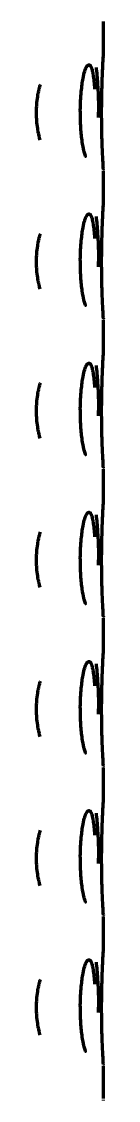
# Model space of a CAD drawing. Header units: inches. Extents: x -3022 to 7311, y 343 to 5680.
# Drawn here: x 822.08 to 823.66, y 2977.62 to 3002.93 of the extents above; entities that cross this region are included whole.
import ezdxf

# ---------------------------------------------------------------- set-up
doc = ezdxf.new("R2010")
doc.units = ezdxf.units.IN

msp = doc.modelspace()

# ---------------------------------------------------------------- linework, layer by layer
at = {"linetype": 'Continuous', "lineweight": 70}
for p, q in [((823.658, 3002.16), (823.658, 3002.931)), ((823.656, 3002.122), (823.658, 3002.16)), ((823.656, 3002.116), (823.657, 3002.128)), ((823.658, 2998.66), (823.658, 2999.431)), ((823.656, 2998.622), (823.658, 2998.66)), ((823.656, 2998.616), (823.657, 2998.628)), ((823.658, 2995.16), (823.658, 2995.931)), ((823.656, 2995.122), (823.658, 2995.16)), ((823.656, 2995.116), (823.657, 2995.128)), ((823.658, 2991.66), (823.658, 2992.431)), ((823.656, 2991.622), (823.658, 2991.66)), ((823.656, 2991.616), (823.657, 2991.628)), ((823.658, 2988.16), (823.658, 2988.931)), ((823.656, 2988.122), (823.658, 2988.16)), ((823.656, 2988.116), (823.657, 2988.128)), ((823.658, 2984.66), (823.658, 2985.431)), ((823.656, 2984.622), (823.658, 2984.66)), ((823.656, 2984.616), (823.657, 2984.628)), ((823.658, 2981.16), (823.658, 2981.931)), ((823.656, 2981.122), (823.658, 2981.16)), ((823.656, 2981.116), (823.657, 2981.128)), ((823.658, 2977.66), (823.658, 2978.431)), ((823.656, 2977.616), (823.657, 2977.628))]:
    msp.add_line(p, q, dxfattribs=at)
for points, knots in [([(823.657, 2999.463), (823.657, 2999.463), (823.656, 2999.467), (823.654, 2999.503), (823.645, 2999.662), (823.629, 2999.992), (823.616, 3000.444), (823.614, 3000.961), (823.624, 3001.452), (823.64, 3001.839), (823.651, 3002.039), (823.655, 3002.105), (823.656, 3002.115), (823.656, 3002.116)], [0, 0, 0, 0, 0.010183, 0.070351, 0.180646, 0.300593, 0.425928, 0.557826, 0.693584, 0.815302, 0.931069, 0.992467, 1, 1, 1, 1]), ([(823.12, 3000.646), (823.116, 3000.714), (823.11, 3000.929), (823.131, 3001.276), (823.173, 3001.588), (823.214, 3001.76), (823.235, 3001.819), (823.239, 3001.826), (823.239, 3001.826)], [0, 0, 0, 0, 0.131178, 0.418189, 0.657493, 0.839491, 0.956498, 1, 1, 1, 1]), ([(823.236, 3001.82), (823.237, 3001.822), (823.238, 3001.824), (823.252, 3001.856), (823.264, 3001.878), (823.284, 3001.901), (823.29, 3001.907), (823.303, 3001.914), (823.309, 3001.916), (823.319, 3001.916), (823.322, 3001.916), (823.328, 3001.914), (823.331, 3001.912), (823.34, 3001.906), (823.351, 3001.895), (823.362, 3001.876), (823.37, 3001.859), (823.372, 3001.852), (823.377, 3001.839), (823.38, 3001.832), (823.391, 3001.795), (823.4, 3001.759), (823.41, 3001.706), (823.412, 3001.695), (823.415, 3001.673), (823.417, 3001.661), (823.422, 3001.625), (823.425, 3001.6), (823.434, 3001.521), (823.44, 3001.464), (823.445, 3001.388), (823.446, 3001.373), (823.447, 3001.352), (823.448, 3001.348), (823.448, 3001.343)], [0, 0, 0, 0, 0.008591, 0.008591, 0.143881, 0.143881, 0.211527, 0.211527, 0.279172, 0.279172, 0.312995, 0.312995, 0.346817, 0.346817, 0.414463, 0.482108, 0.482108, 0.51593, 0.51593, 0.549753, 0.549753, 0.685044, 0.685044, 0.718866, 0.718866, 0.752689, 0.752689, 0.820334, 0.820334, 0.955625, 0.955625, 0.989447, 0.989447, 1, 1, 1, 1]), ([(822.085, 3000.795), (822.085, 3000.827), (822.085, 3000.859), (822.088, 3000.923), (822.089, 3000.955), (822.096, 3001.048), (822.103, 3001.109), (822.116, 3001.198), (822.121, 3001.227), (822.132, 3001.285), (822.144, 3001.34), (822.158, 3001.392), (822.169, 3001.43), (822.173, 3001.442), (822.176, 3001.454)], [0, 0, 0, 0, 0.133672, 0.133672, 0.267344, 0.267344, 0.534688, 0.534688, 0.66836, 0.66836, 0.802032, 0.935704, 0.935704, 1, 1, 1, 1]), ([(823.543, 3000.677), (823.544, 3000.724), (823.549, 3000.96), (823.545, 3001.254), (823.528, 3001.44), (823.525, 3001.464)], [0, 0, 0, 0, 0.175328, 0.891133, 1, 1, 1, 1]), ([(822.173, 3000.148), (822.163, 3000.181), (822.153, 3000.215), (822.141, 3000.265), (822.138, 3000.279), (822.132, 3000.307), (822.129, 3000.321), (822.121, 3000.364), (822.116, 3000.393), (822.103, 3000.482), (822.096, 3000.542), (822.089, 3000.636), (822.088, 3000.668), (822.085, 3000.732), (822.085, 3000.763), (822.085, 3000.795)], [0, 0, 0, 0, 0.182784, 0.182784, 0.250885, 0.250885, 0.318987, 0.318987, 0.455189, 0.455189, 0.727595, 0.727595, 0.863797, 0.863797, 1, 1, 1, 1]), ([(823.237, 2999.768), (823.237, 2999.768), (823.238, 2999.767), (823.222, 2999.808), (823.194, 2999.909), (823.155, 3000.12), (823.125, 3000.382), (823.12, 3000.572), (823.12, 3000.646)], [0, 0, 0, 0, 0.016778, 0.130118, 0.295745, 0.532032, 0.825813, 1, 1, 1, 1]), ([(823.657, 2995.963), (823.657, 2995.963), (823.656, 2995.967), (823.654, 2996.003), (823.645, 2996.162), (823.629, 2996.492), (823.616, 2996.944), (823.614, 2997.461), (823.624, 2997.952), (823.64, 2998.339), (823.651, 2998.539), (823.655, 2998.605), (823.656, 2998.615), (823.656, 2998.616)], [0, 0, 0, 0, 0.010183, 0.070351, 0.180646, 0.300593, 0.425928, 0.557827, 0.693585, 0.815302, 0.931069, 0.992468, 1, 1, 1, 1]), ([(823.12, 2997.146), (823.116, 2997.214), (823.11, 2997.429), (823.131, 2997.776), (823.173, 2998.088), (823.214, 2998.26), (823.235, 2998.319), (823.239, 2998.326), (823.239, 2998.326)], [0, 0, 0, 0, 0.131178, 0.418189, 0.657493, 0.839491, 0.956498, 1, 1, 1, 1]), ([(823.236, 2998.32), (823.237, 2998.322), (823.238, 2998.324), (823.252, 2998.356), (823.264, 2998.378), (823.284, 2998.401), (823.29, 2998.407), (823.303, 2998.414), (823.309, 2998.416), (823.319, 2998.416), (823.322, 2998.416), (823.328, 2998.414), (823.331, 2998.412), (823.34, 2998.406), (823.351, 2998.395), (823.362, 2998.376), (823.37, 2998.359), (823.372, 2998.352), (823.377, 2998.339), (823.38, 2998.332), (823.391, 2998.295), (823.4, 2998.259), (823.41, 2998.206), (823.412, 2998.195), (823.415, 2998.173), (823.417, 2998.161), (823.422, 2998.125), (823.425, 2998.1), (823.434, 2998.021), (823.44, 2997.964), (823.445, 2997.888), (823.446, 2997.873), (823.447, 2997.852), (823.448, 2997.848), (823.448, 2997.843)], [0, 0, 0, 0, 0.008591, 0.008591, 0.143881, 0.143881, 0.211527, 0.211527, 0.279172, 0.279172, 0.312995, 0.312995, 0.346817, 0.346817, 0.414463, 0.482108, 0.482108, 0.51593, 0.51593, 0.549753, 0.549753, 0.685044, 0.685044, 0.718866, 0.718866, 0.752689, 0.752689, 0.820334, 0.820334, 0.955625, 0.955625, 0.989447, 0.989447, 1, 1, 1, 1]), ([(822.085, 2997.295), (822.085, 2997.327), (822.085, 2997.359), (822.088, 2997.423), (822.089, 2997.455), (822.096, 2997.548), (822.103, 2997.609), (822.116, 2997.698), (822.121, 2997.727), (822.132, 2997.785), (822.144, 2997.84), (822.158, 2997.892), (822.169, 2997.93), (822.173, 2997.942), (822.176, 2997.954)], [0, 0, 0, 0, 0.133672, 0.133672, 0.267344, 0.267344, 0.534688, 0.534688, 0.66836, 0.66836, 0.802032, 0.935704, 0.935704, 1, 1, 1, 1]), ([(823.543, 2997.177), (823.544, 2997.224), (823.549, 2997.46), (823.545, 2997.754), (823.528, 2997.94), (823.525, 2997.964)], [0, 0, 0, 0, 0.175328, 0.891133, 1, 1, 1, 1]), ([(822.173, 2996.648), (822.163, 2996.681), (822.153, 2996.715), (822.141, 2996.765), (822.138, 2996.779), (822.132, 2996.807), (822.129, 2996.821), (822.121, 2996.864), (822.116, 2996.893), (822.103, 2996.982), (822.096, 2997.042), (822.089, 2997.136), (822.088, 2997.168), (822.085, 2997.232), (822.085, 2997.263), (822.085, 2997.295)], [0, 0, 0, 0, 0.182784, 0.182784, 0.250885, 0.250885, 0.318987, 0.318987, 0.455189, 0.455189, 0.727595, 0.727595, 0.863797, 0.863797, 1, 1, 1, 1]), ([(823.237, 2996.268), (823.237, 2996.268), (823.238, 2996.267), (823.222, 2996.308), (823.194, 2996.409), (823.155, 2996.62), (823.125, 2996.882), (823.12, 2997.072), (823.12, 2997.146)], [0, 0, 0, 0, 0.016778, 0.130118, 0.295745, 0.532032, 0.825813, 1, 1, 1, 1]), ([(823.657, 2992.463), (823.657, 2992.463), (823.656, 2992.467), (823.654, 2992.503), (823.645, 2992.662), (823.629, 2992.992), (823.616, 2993.444), (823.614, 2993.961), (823.624, 2994.452), (823.64, 2994.839), (823.651, 2995.039), (823.655, 2995.105), (823.656, 2995.115), (823.656, 2995.116)], [0, 0, 0, 0, 0.010183, 0.070351, 0.180646, 0.300593, 0.425928, 0.557827, 0.693585, 0.815302, 0.931069, 0.992468, 1, 1, 1, 1]), ([(823.12, 2993.646), (823.116, 2993.714), (823.11, 2993.929), (823.131, 2994.276), (823.173, 2994.588), (823.214, 2994.76), (823.235, 2994.819), (823.239, 2994.826), (823.239, 2994.826)], [0, 0, 0, 0, 0.131178, 0.418189, 0.657493, 0.839491, 0.956498, 1, 1, 1, 1]), ([(823.236, 2994.82), (823.237, 2994.822), (823.238, 2994.824), (823.252, 2994.856), (823.264, 2994.878), (823.284, 2994.901), (823.29, 2994.907), (823.303, 2994.914), (823.309, 2994.916), (823.319, 2994.916), (823.322, 2994.916), (823.328, 2994.914), (823.331, 2994.912), (823.34, 2994.906), (823.351, 2994.895), (823.362, 2994.876), (823.37, 2994.859), (823.372, 2994.852), (823.377, 2994.839), (823.38, 2994.832), (823.391, 2994.795), (823.4, 2994.759), (823.41, 2994.706), (823.412, 2994.695), (823.415, 2994.673), (823.417, 2994.661), (823.422, 2994.625), (823.425, 2994.6), (823.434, 2994.521), (823.44, 2994.464), (823.445, 2994.388), (823.446, 2994.373), (823.447, 2994.352), (823.448, 2994.348), (823.448, 2994.343)], [0, 0, 0, 0, 0.008591, 0.008591, 0.143881, 0.143881, 0.211527, 0.211527, 0.279172, 0.279172, 0.312995, 0.312995, 0.346817, 0.346817, 0.414463, 0.482108, 0.482108, 0.51593, 0.51593, 0.549753, 0.549753, 0.685044, 0.685044, 0.718866, 0.718866, 0.752689, 0.752689, 0.820334, 0.820334, 0.955625, 0.955625, 0.989447, 0.989447, 1, 1, 1, 1]), ([(822.085, 2993.795), (822.085, 2993.827), (822.085, 2993.859), (822.088, 2993.923), (822.089, 2993.955), (822.096, 2994.048), (822.103, 2994.109), (822.116, 2994.198), (822.121, 2994.227), (822.132, 2994.285), (822.144, 2994.34), (822.158, 2994.392), (822.169, 2994.43), (822.173, 2994.442), (822.176, 2994.454)], [0, 0, 0, 0, 0.133672, 0.133672, 0.267344, 0.267344, 0.534688, 0.534688, 0.66836, 0.66836, 0.802032, 0.935704, 0.935704, 1, 1, 1, 1]), ([(823.543, 2993.677), (823.544, 2993.724), (823.549, 2993.96), (823.545, 2994.254), (823.528, 2994.44), (823.525, 2994.464)], [0, 0, 0, 0, 0.175328, 0.891133, 1, 1, 1, 1]), ([(822.173, 2993.148), (822.163, 2993.181), (822.153, 2993.215), (822.141, 2993.265), (822.138, 2993.279), (822.132, 2993.307), (822.129, 2993.321), (822.121, 2993.364), (822.116, 2993.393), (822.103, 2993.482), (822.096, 2993.542), (822.089, 2993.636), (822.088, 2993.668), (822.085, 2993.732), (822.085, 2993.763), (822.085, 2993.795)], [0, 0, 0, 0, 0.182784, 0.182784, 0.250885, 0.250885, 0.318987, 0.318987, 0.455189, 0.455189, 0.727595, 0.727595, 0.863797, 0.863797, 1, 1, 1, 1]), ([(823.237, 2992.768), (823.237, 2992.768), (823.238, 2992.767), (823.222, 2992.808), (823.194, 2992.909), (823.155, 2993.12), (823.125, 2993.382), (823.12, 2993.572), (823.12, 2993.646)], [0, 0, 0, 0, 0.016778, 0.130118, 0.295745, 0.532032, 0.825813, 1, 1, 1, 1]), ([(823.236, 2991.32), (823.237, 2991.322), (823.238, 2991.324), (823.252, 2991.356), (823.264, 2991.378), (823.284, 2991.401), (823.29, 2991.407), (823.303, 2991.414), (823.309, 2991.416), (823.319, 2991.416), (823.322, 2991.416), (823.328, 2991.414), (823.331, 2991.412), (823.34, 2991.406), (823.351, 2991.395), (823.362, 2991.376), (823.37, 2991.359), (823.372, 2991.352), (823.377, 2991.339), (823.38, 2991.332), (823.391, 2991.295), (823.4, 2991.259), (823.41, 2991.206), (823.412, 2991.195), (823.415, 2991.173), (823.417, 2991.161), (823.422, 2991.125), (823.425, 2991.1), (823.434, 2991.021), (823.44, 2990.964), (823.445, 2990.888), (823.446, 2990.873), (823.447, 2990.852), (823.448, 2990.848), (823.448, 2990.843)], [0, 0, 0, 0, 0.008591, 0.008591, 0.143881, 0.143881, 0.211527, 0.211527, 0.279172, 0.279172, 0.312995, 0.312995, 0.346817, 0.346817, 0.414463, 0.482108, 0.482108, 0.51593, 0.51593, 0.549753, 0.549753, 0.685044, 0.685044, 0.718866, 0.718866, 0.752689, 0.752689, 0.820334, 0.820334, 0.955625, 0.955625, 0.989447, 0.989447, 1, 1, 1, 1]), ([(823.657, 2988.963), (823.657, 2988.963), (823.656, 2988.967), (823.654, 2989.003), (823.645, 2989.162), (823.629, 2989.492), (823.616, 2989.944), (823.614, 2990.461), (823.624, 2990.952), (823.64, 2991.339), (823.651, 2991.539), (823.655, 2991.605), (823.656, 2991.615), (823.656, 2991.616)], [0, 0, 0, 0, 0.010183, 0.070351, 0.180646, 0.300593, 0.425928, 0.557827, 0.693585, 0.815302, 0.931069, 0.992468, 1, 1, 1, 1]), ([(823.12, 2990.146), (823.116, 2990.214), (823.11, 2990.429), (823.131, 2990.776), (823.173, 2991.088), (823.214, 2991.26), (823.235, 2991.319), (823.239, 2991.326), (823.239, 2991.326)], [0, 0, 0, 0, 0.131178, 0.418189, 0.657493, 0.839491, 0.956498, 1, 1, 1, 1]), ([(822.085, 2990.295), (822.085, 2990.327), (822.085, 2990.359), (822.088, 2990.423), (822.089, 2990.455), (822.096, 2990.548), (822.103, 2990.609), (822.116, 2990.698), (822.121, 2990.727), (822.132, 2990.785), (822.144, 2990.84), (822.158, 2990.892), (822.169, 2990.93), (822.173, 2990.942), (822.176, 2990.954)], [0, 0, 0, 0, 0.133672, 0.133672, 0.267344, 0.267344, 0.534688, 0.534688, 0.66836, 0.66836, 0.802032, 0.935704, 0.935704, 1, 1, 1, 1]), ([(823.543, 2990.177), (823.544, 2990.224), (823.549, 2990.46), (823.545, 2990.754), (823.528, 2990.94), (823.525, 2990.964)], [0, 0, 0, 0, 0.175328, 0.891133, 1, 1, 1, 1]), ([(822.173, 2989.648), (822.163, 2989.681), (822.153, 2989.715), (822.141, 2989.765), (822.138, 2989.779), (822.132, 2989.807), (822.129, 2989.821), (822.121, 2989.864), (822.116, 2989.893), (822.103, 2989.982), (822.096, 2990.042), (822.089, 2990.136), (822.088, 2990.168), (822.085, 2990.232), (822.085, 2990.263), (822.085, 2990.295)], [0, 0, 0, 0, 0.182784, 0.182784, 0.250885, 0.250885, 0.318987, 0.318987, 0.455189, 0.455189, 0.727595, 0.727595, 0.863797, 0.863797, 1, 1, 1, 1]), ([(823.237, 2989.268), (823.237, 2989.268), (823.238, 2989.267), (823.222, 2989.308), (823.194, 2989.409), (823.155, 2989.62), (823.125, 2989.882), (823.12, 2990.072), (823.12, 2990.146)], [0, 0, 0, 0, 0.016778, 0.130118, 0.295745, 0.532032, 0.825813, 1, 1, 1, 1]), ([(823.236, 2987.82), (823.237, 2987.822), (823.238, 2987.824), (823.252, 2987.856), (823.264, 2987.878), (823.284, 2987.901), (823.29, 2987.907), (823.303, 2987.914), (823.309, 2987.916), (823.319, 2987.916), (823.322, 2987.916), (823.328, 2987.914), (823.331, 2987.912), (823.34, 2987.906), (823.351, 2987.895), (823.362, 2987.876), (823.37, 2987.859), (823.372, 2987.852), (823.377, 2987.839), (823.38, 2987.832), (823.391, 2987.795), (823.4, 2987.759), (823.41, 2987.706), (823.412, 2987.695), (823.415, 2987.673), (823.417, 2987.661), (823.422, 2987.625), (823.425, 2987.6), (823.434, 2987.521), (823.44, 2987.464), (823.445, 2987.388), (823.446, 2987.373), (823.447, 2987.352), (823.448, 2987.348), (823.448, 2987.343)], [0, 0, 0, 0, 0.008591, 0.008591, 0.143881, 0.143881, 0.211527, 0.211527, 0.279172, 0.279172, 0.312995, 0.312995, 0.346817, 0.346817, 0.414463, 0.482108, 0.482108, 0.51593, 0.51593, 0.549753, 0.549753, 0.685044, 0.685044, 0.718866, 0.718866, 0.752689, 0.752689, 0.820334, 0.820334, 0.955625, 0.955625, 0.989447, 0.989447, 1, 1, 1, 1]), ([(823.657, 2985.463), (823.657, 2985.463), (823.656, 2985.467), (823.654, 2985.503), (823.645, 2985.662), (823.629, 2985.992), (823.616, 2986.444), (823.614, 2986.961), (823.624, 2987.452), (823.64, 2987.839), (823.651, 2988.039), (823.655, 2988.105), (823.656, 2988.115), (823.656, 2988.116)], [0, 0, 0, 0, 0.010183, 0.070351, 0.180646, 0.300593, 0.425928, 0.557826, 0.693585, 0.815302, 0.931069, 0.992468, 1, 1, 1, 1]), ([(823.12, 2986.646), (823.116, 2986.714), (823.11, 2986.929), (823.131, 2987.276), (823.173, 2987.588), (823.214, 2987.76), (823.235, 2987.819), (823.239, 2987.826), (823.239, 2987.826)], [0, 0, 0, 0, 0.131178, 0.418189, 0.657493, 0.839491, 0.956498, 1, 1, 1, 1]), ([(822.085, 2986.795), (822.085, 2986.827), (822.085, 2986.859), (822.088, 2986.923), (822.089, 2986.955), (822.096, 2987.048), (822.103, 2987.109), (822.116, 2987.198), (822.121, 2987.227), (822.132, 2987.285), (822.144, 2987.34), (822.158, 2987.392), (822.169, 2987.43), (822.173, 2987.442), (822.176, 2987.454)], [0, 0, 0, 0, 0.133672, 0.133672, 0.267344, 0.267344, 0.534688, 0.534688, 0.66836, 0.66836, 0.802032, 0.935704, 0.935704, 1, 1, 1, 1]), ([(823.543, 2986.677), (823.544, 2986.724), (823.549, 2986.96), (823.545, 2987.254), (823.528, 2987.44), (823.525, 2987.464)], [0, 0, 0, 0, 0.175328, 0.891133, 1, 1, 1, 1]), ([(822.173, 2986.148), (822.163, 2986.181), (822.153, 2986.215), (822.141, 2986.265), (822.138, 2986.279), (822.132, 2986.307), (822.129, 2986.321), (822.121, 2986.364), (822.116, 2986.393), (822.103, 2986.482), (822.096, 2986.542), (822.089, 2986.636), (822.088, 2986.668), (822.085, 2986.732), (822.085, 2986.763), (822.085, 2986.795)], [0, 0, 0, 0, 0.182784, 0.182784, 0.250885, 0.250885, 0.318987, 0.318987, 0.455189, 0.455189, 0.727595, 0.727595, 0.863797, 0.863797, 1, 1, 1, 1]), ([(823.237, 2985.768), (823.237, 2985.768), (823.238, 2985.767), (823.222, 2985.808), (823.194, 2985.909), (823.155, 2986.12), (823.125, 2986.382), (823.12, 2986.572), (823.12, 2986.646)], [0, 0, 0, 0, 0.016778, 0.130118, 0.295745, 0.532032, 0.825813, 1, 1, 1, 1]), ([(823.657, 2981.963), (823.657, 2981.963), (823.656, 2981.967), (823.654, 2982.003), (823.645, 2982.162), (823.629, 2982.492), (823.616, 2982.944), (823.614, 2983.461), (823.624, 2983.952), (823.64, 2984.339), (823.651, 2984.539), (823.655, 2984.605), (823.656, 2984.615), (823.656, 2984.616)], [0, 0, 0, 0, 0.010183, 0.070351, 0.180646, 0.300593, 0.425928, 0.557827, 0.693585, 0.815302, 0.931069, 0.992468, 1, 1, 1, 1]), ([(823.12, 2983.146), (823.116, 2983.214), (823.11, 2983.429), (823.131, 2983.776), (823.173, 2984.088), (823.214, 2984.26), (823.235, 2984.319), (823.239, 2984.326), (823.239, 2984.326)], [0, 0, 0, 0, 0.131178, 0.418189, 0.657493, 0.839491, 0.956498, 1, 1, 1, 1]), ([(823.236, 2984.32), (823.237, 2984.322), (823.238, 2984.324), (823.252, 2984.356), (823.264, 2984.378), (823.284, 2984.401), (823.29, 2984.407), (823.303, 2984.414), (823.309, 2984.416), (823.319, 2984.416), (823.322, 2984.416), (823.328, 2984.414), (823.331, 2984.412), (823.34, 2984.406), (823.351, 2984.395), (823.362, 2984.376), (823.37, 2984.359), (823.372, 2984.352), (823.377, 2984.339), (823.38, 2984.332), (823.391, 2984.295), (823.4, 2984.259), (823.41, 2984.206), (823.412, 2984.195), (823.415, 2984.173), (823.417, 2984.161), (823.422, 2984.125), (823.425, 2984.1), (823.434, 2984.021), (823.44, 2983.964), (823.445, 2983.888), (823.446, 2983.873), (823.447, 2983.852), (823.448, 2983.848), (823.448, 2983.843)], [0, 0, 0, 0, 0.008591, 0.008591, 0.143881, 0.143881, 0.211527, 0.211527, 0.279172, 0.279172, 0.312995, 0.312995, 0.346817, 0.346817, 0.414463, 0.482108, 0.482108, 0.51593, 0.51593, 0.549753, 0.549753, 0.685044, 0.685044, 0.718866, 0.718866, 0.752689, 0.752689, 0.820334, 0.820334, 0.955625, 0.955625, 0.989447, 0.989447, 1, 1, 1, 1]), ([(822.085, 2983.295), (822.085, 2983.327), (822.085, 2983.359), (822.088, 2983.423), (822.089, 2983.455), (822.096, 2983.548), (822.103, 2983.609), (822.116, 2983.698), (822.121, 2983.727), (822.132, 2983.785), (822.144, 2983.84), (822.158, 2983.892), (822.169, 2983.93), (822.173, 2983.942), (822.176, 2983.954)], [0, 0, 0, 0, 0.133672, 0.133672, 0.267344, 0.267344, 0.534688, 0.534688, 0.66836, 0.66836, 0.802032, 0.935704, 0.935704, 1, 1, 1, 1]), ([(823.543, 2983.177), (823.544, 2983.224), (823.549, 2983.46), (823.545, 2983.754), (823.528, 2983.94), (823.525, 2983.964)], [0, 0, 0, 0, 0.175328, 0.891133, 1, 1, 1, 1]), ([(822.173, 2982.648), (822.163, 2982.681), (822.153, 2982.715), (822.141, 2982.765), (822.138, 2982.779), (822.132, 2982.807), (822.129, 2982.821), (822.121, 2982.864), (822.116, 2982.893), (822.103, 2982.982), (822.096, 2983.042), (822.089, 2983.136), (822.088, 2983.168), (822.085, 2983.232), (822.085, 2983.263), (822.085, 2983.295)], [0, 0, 0, 0, 0.182784, 0.182784, 0.250885, 0.250885, 0.318987, 0.318987, 0.455189, 0.455189, 0.727595, 0.727595, 0.863797, 0.863797, 1, 1, 1, 1]), ([(823.237, 2982.268), (823.237, 2982.268), (823.238, 2982.267), (823.222, 2982.308), (823.194, 2982.409), (823.155, 2982.62), (823.125, 2982.882), (823.12, 2983.072), (823.12, 2983.146)], [0, 0, 0, 0, 0.016778, 0.130118, 0.295745, 0.532032, 0.825813, 1, 1, 1, 1]), ([(823.657, 2978.463), (823.657, 2978.463), (823.656, 2978.467), (823.654, 2978.503), (823.645, 2978.662), (823.629, 2978.992), (823.616, 2979.444), (823.614, 2979.961), (823.624, 2980.452), (823.64, 2980.839), (823.651, 2981.039), (823.655, 2981.105), (823.656, 2981.115), (823.656, 2981.116)], [0, 0, 0, 0, 0.010183, 0.070351, 0.180646, 0.300593, 0.425928, 0.557826, 0.693584, 0.815302, 0.931069, 0.992467, 1, 1, 1, 1]), ([(823.12, 2979.646), (823.116, 2979.714), (823.11, 2979.929), (823.131, 2980.276), (823.173, 2980.588), (823.214, 2980.76), (823.235, 2980.819), (823.239, 2980.826), (823.239, 2980.826)], [0, 0, 0, 0, 0.131178, 0.418189, 0.657493, 0.839491, 0.956498, 1, 1, 1, 1]), ([(823.236, 2980.82), (823.237, 2980.822), (823.238, 2980.824), (823.252, 2980.856), (823.264, 2980.878), (823.284, 2980.901), (823.29, 2980.907), (823.303, 2980.914), (823.309, 2980.916), (823.319, 2980.916), (823.322, 2980.916), (823.328, 2980.914), (823.331, 2980.912), (823.34, 2980.906), (823.351, 2980.895), (823.362, 2980.876), (823.37, 2980.859), (823.372, 2980.852), (823.377, 2980.839), (823.38, 2980.832), (823.391, 2980.795), (823.4, 2980.759), (823.41, 2980.706), (823.412, 2980.695), (823.415, 2980.673), (823.417, 2980.661), (823.422, 2980.625), (823.425, 2980.6), (823.434, 2980.521), (823.44, 2980.464), (823.445, 2980.388), (823.446, 2980.373), (823.447, 2980.352), (823.448, 2980.348), (823.448, 2980.343)], [0, 0, 0, 0, 0.008591, 0.008591, 0.143881, 0.143881, 0.211527, 0.211527, 0.279172, 0.279172, 0.312995, 0.312995, 0.346817, 0.346817, 0.414463, 0.482108, 0.482108, 0.51593, 0.51593, 0.549753, 0.549753, 0.685044, 0.685044, 0.718866, 0.718866, 0.752689, 0.752689, 0.820334, 0.820334, 0.955625, 0.955625, 0.989447, 0.989447, 1, 1, 1, 1]), ([(822.085, 2979.795), (822.085, 2979.827), (822.085, 2979.859), (822.088, 2979.923), (822.089, 2979.955), (822.096, 2980.048), (822.103, 2980.109), (822.116, 2980.198), (822.121, 2980.227), (822.132, 2980.285), (822.144, 2980.34), (822.158, 2980.392), (822.169, 2980.43), (822.173, 2980.442), (822.176, 2980.454)], [0, 0, 0, 0, 0.133672, 0.133672, 0.267344, 0.267344, 0.534688, 0.534688, 0.66836, 0.66836, 0.802032, 0.935704, 0.935704, 1, 1, 1, 1]), ([(823.543, 2979.677), (823.544, 2979.724), (823.549, 2979.96), (823.545, 2980.254), (823.528, 2980.44), (823.525, 2980.464)], [0, 0, 0, 0, 0.175328, 0.891133, 1, 1, 1, 1]), ([(822.173, 2979.148), (822.163, 2979.181), (822.153, 2979.215), (822.141, 2979.265), (822.138, 2979.279), (822.132, 2979.307), (822.129, 2979.321), (822.121, 2979.364), (822.116, 2979.393), (822.103, 2979.482), (822.096, 2979.542), (822.089, 2979.636), (822.088, 2979.668), (822.085, 2979.732), (822.085, 2979.763), (822.085, 2979.795)], [0, 0, 0, 0, 0.182784, 0.182784, 0.250885, 0.250885, 0.318987, 0.318987, 0.455189, 0.455189, 0.727595, 0.727595, 0.863797, 0.863797, 1, 1, 1, 1]), ([(823.237, 2978.768), (823.237, 2978.768), (823.238, 2978.767), (823.222, 2978.808), (823.194, 2978.909), (823.155, 2979.12), (823.125, 2979.382), (823.12, 2979.572), (823.12, 2979.646)], [0, 0, 0, 0, 0.016778, 0.130118, 0.295745, 0.532032, 0.825813, 1, 1, 1, 1])]:
    msp.add_open_spline(points, degree=3, knots=knots, dxfattribs=at)
for points, degree in [([(823.525, 3001.464), (823.523, 3001.605), (823.507, 3001.738), (823.492, 3001.857)], 3), ([(823.616, 3000.977), (823.617, 3001.049), (823.618, 3001.118), (823.619, 3001.185)], 3), ([(823.656, 2999.469), (823.656, 2999.468), (823.656, 2999.467)], 2), ([(823.525, 2997.964), (823.523, 2998.105), (823.507, 2998.238), (823.492, 2998.357)], 3), ([(823.616, 2997.477), (823.617, 2997.549), (823.618, 2997.618), (823.619, 2997.685)], 3), ([(823.656, 2995.969), (823.656, 2995.968), (823.656, 2995.967)], 2), ([(823.525, 2994.464), (823.523, 2994.605), (823.507, 2994.738), (823.492, 2994.857)], 3), ([(823.616, 2993.977), (823.617, 2994.049), (823.618, 2994.118), (823.619, 2994.185)], 3), ([(823.656, 2992.469), (823.656, 2992.468), (823.656, 2992.467)], 2), ([(823.525, 2990.964), (823.523, 2991.105), (823.507, 2991.238), (823.492, 2991.357)], 3), ([(823.616, 2990.477), (823.617, 2990.549), (823.618, 2990.618), (823.619, 2990.685)], 3), ([(823.656, 2988.969), (823.656, 2988.968), (823.656, 2988.967)], 2), ([(823.525, 2987.464), (823.523, 2987.605), (823.507, 2987.738), (823.492, 2987.857)], 3), ([(823.616, 2986.977), (823.617, 2987.049), (823.618, 2987.118), (823.619, 2987.185)], 3), ([(823.656, 2985.469), (823.656, 2985.468), (823.656, 2985.467)], 2), ([(823.525, 2983.964), (823.523, 2984.105), (823.507, 2984.238), (823.492, 2984.357)], 3), ([(823.616, 2983.477), (823.617, 2983.549), (823.618, 2983.618), (823.619, 2983.685)], 3), ([(823.656, 2981.969), (823.656, 2981.968), (823.656, 2981.967)], 2), ([(823.525, 2980.464), (823.523, 2980.605), (823.507, 2980.738), (823.492, 2980.857)], 3), ([(823.616, 2979.977), (823.617, 2980.049), (823.618, 2980.118), (823.619, 2980.185)], 3), ([(823.656, 2978.469), (823.656, 2978.468), (823.656, 2978.467)], 2)]:
    msp.add_open_spline(points, degree=degree, dxfattribs=at)

doc.saveas('drawing.dxf')
